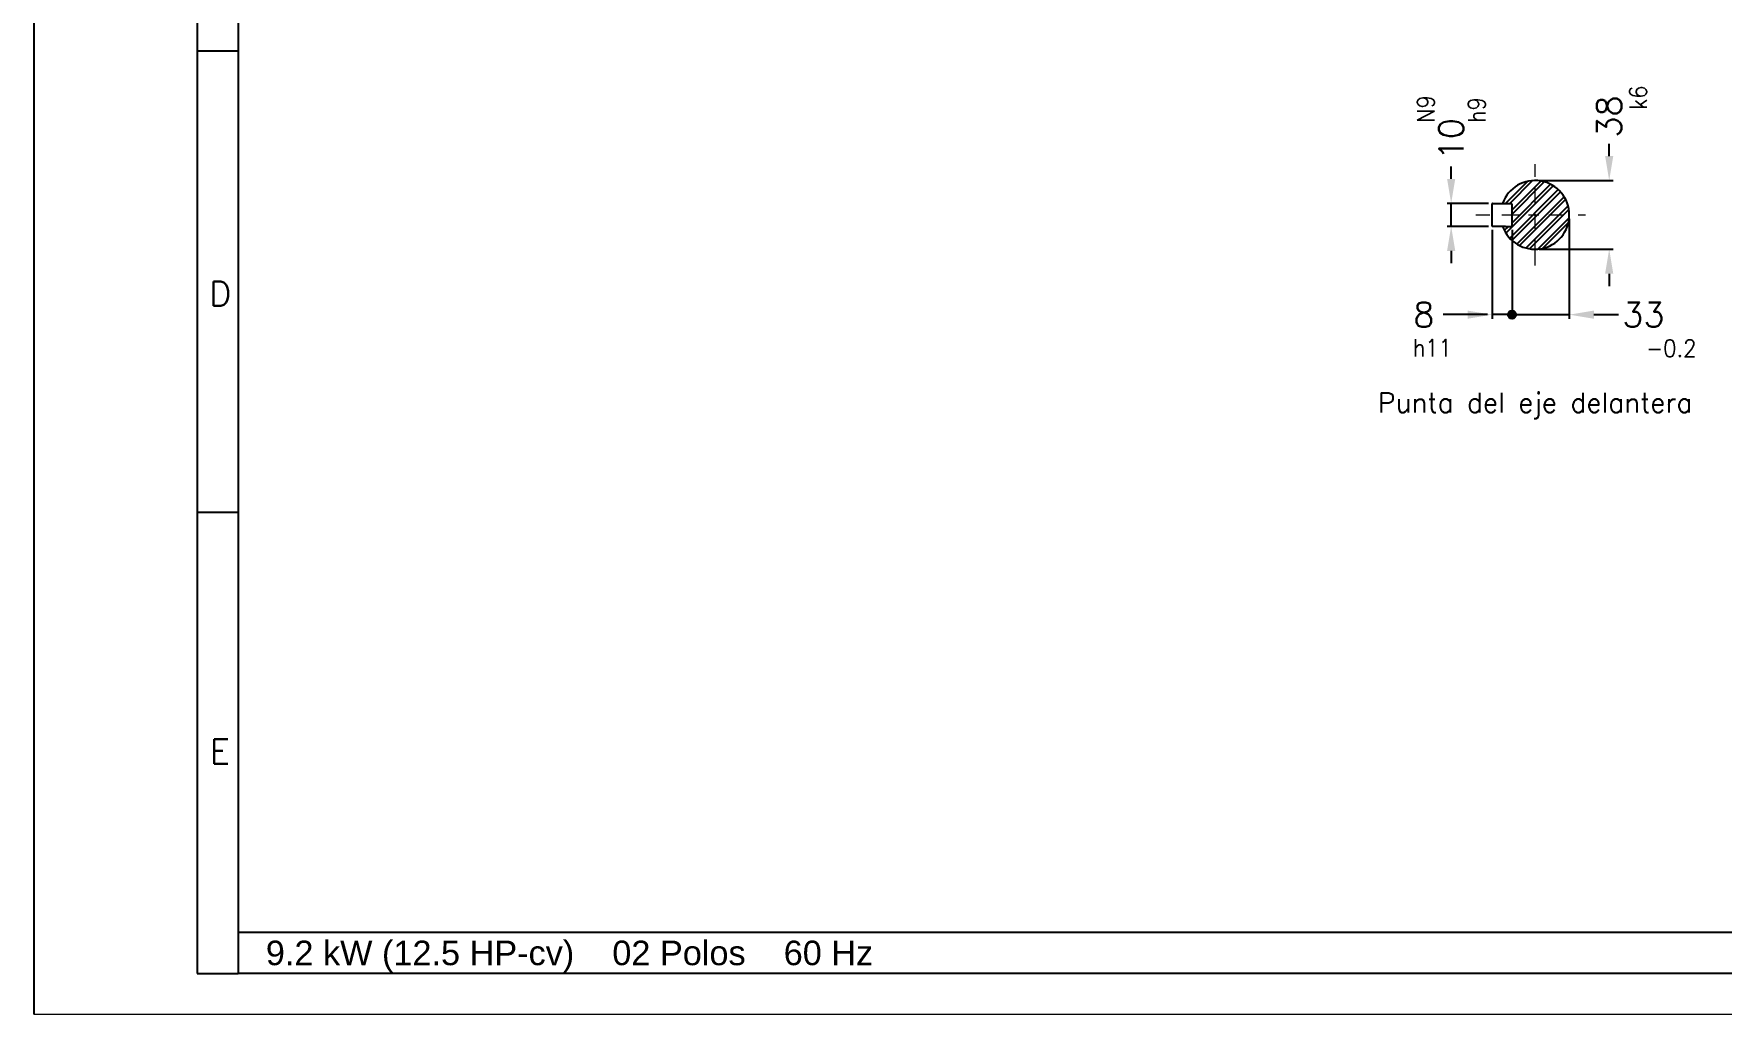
# Model space of a CAD drawing. Header units: millimetres. Extents: x -420 to 0, y 0 to 297.
# Drawn here: x -420 to -213.6, y 0 to 119.9 of the extents above; entities that cross this region are included whole.
import ezdxf
from ezdxf.enums import TextEntityAlignment as Align

# ---------------------------------------------------------------- set-up
doc = ezdxf.new("R2010")
doc.units = ezdxf.units.MM
doc.header["$MEASUREMENT"] = 0
doc.linetypes.add('DASHDOT', pattern=[25.4, 12.7, -6.35, 0, -6.35])
for name, color, linetype, lineweight in [('CC', 3, 'Continuous', 25), ('FORMATO', 7, 'Continuous', 18), ('LC', 2, 'DASHDOT', 13)]:
    doc.layers.add(name, color=color, linetype=linetype, lineweight=lineweight)
doc.layers.add('COTAS', color=1, linetype='Continuous')
doc.layers.add('LEGENDA', color=7, linetype='Continuous')
doc.styles.add('ARIAL_UNICODE', font='ARIALUNI.TTF', dxfattribs={"height": 1.7})
doc.styles.add('ROMANS', font='romans.shx', dxfattribs={"height": 2.5})

# ---------------------------------------------------------------- blocks, each defined once
blk = doc.blocks.new('FORMATOWEGA3PMS')
at = {"layer": 'LEGENDA'}
for p, q in [((-420, 297), (-420, 0)), ((-400, 287), (-400, 5)), ((-400, 117.8), (-395, 117.8)), ((-400, 61.4), (-395, 61.4)), ((-400, 5), (-395, 5))]:
    blk.add_line(p, q, dxfattribs=at)
at = {"layer": 'LEGENDA', "color": 6}
for p in [(-395, 287), (-5, 5)]:
    blk.add_line(p, (-395, 5), dxfattribs=at)
at = {"layer": 'LEGENDA', "lineweight": 0}
blk.add_line((-420, 0), (0, 0), dxfattribs=at)
at = {"layer": 'LEGENDA', "char_height": 3, "width": 2.6068, "attachment_point": 1, "style": 'ROMANS'}
for s, insert in [('D', (-398.53, 89.62)), ('E', (-398.43, 33.63))]:
    blk.add_mtext(s, dxfattribs=dict(at, insert=insert))
blk = doc.blocks.new('LinhaPotenciaME')
at = {"color": 7}
blk.add_line((-185, 10), (-395, 10), dxfattribs=at)
at = {"layer": 'COTAS', "style": 'ARIAL_UNICODE'}
for tag, p in [('LINHA_POTENCIA', (-391.61, 7.5)), ('LETRAPOT', (-189.4, 7.5))]:
    blk.add_attdef(tag, text='', height=3, dxfattribs=at).set_placement(p, align=Align.MIDDLE_LEFT)
blk = doc.blocks.new('CORTED')
at = {"layer": 'COTAS'}
h = blk.add_hatch(color=256, dxfattribs=at)
h.paths.add_polyline_path([(210.02, 369.52, 0.414213), (209.52, 369.02), (210.02, 369.02)])
h.paths.add_polyline_path([(210.02, 369.52), (210.02, 369.02), (210.52, 369.02, 0.414214)])
h.paths.add_polyline_path([(210.52, 369.02), (210.02, 369.02), (210.02, 368.52, 0.414214)])
h.paths.add_polyline_path([(210.02, 369.02), (209.52, 369.02, 0.414213), (210.02, 368.52)])
at = {"layer": 'CC', "color": 7}
for p, q in [((209.2, 382.62), (211.9, 385.32)), ((209.27, 378.97), (215.06, 384.77)), ((209.73, 382.62), (212.52, 385.41)), ((209.73, 378.37), (215.66, 384.31)), ((210.02, 381.84), (213.53, 385.36)), ((210.02, 381.31), (213.96, 385.26)), ((210.02, 380.25), (214.73, 384.96)), ((210.02, 378.13), (215.93, 384.04)), ((210.6, 377.65), (216.38, 383.44)), ((210.94, 377.46), (216.57, 383.1)), ((211.71, 377.17), (216.87, 382.33)), ((212.14, 377.07), (216.96, 381.89)), ((209.07, 379.31), (209.58, 379.82)), ((213.16, 377.03), (217, 380.87)), ((213.79, 377.14), (216.9, 380.24))]:
    blk.add_line(p, q, dxfattribs=at)
at = {"layer": 'CC', "linetype": 'Continuous'}
for p, q in [((207.57, 379.89), (207.57, 382.55)), ((207.64, 382.62), (209.15, 382.62)), ((209.23, 382.62), (209.93, 382.62)), ((210.02, 379.91), (210.02, 382.53)), ((209.15, 379.82), (207.64, 379.82)), ((209.23, 379.82), (209.93, 379.82))]:
    blk.add_line(p, q, dxfattribs=at)
for centre, radius, start, end in [((212.82, 381.22), 4.2, 199.4712, 160.5288), ((207.64, 382.55), 0.07, 90, 180), ((209.93, 382.53), 0.0875, 0, 90), ((207.64, 379.89), 0.07, 180, 270), ((209.93, 379.91), 0.0875, 270, 0)]:
    blk.add_arc(centre, radius, start, end, dxfattribs=at)
for points, knots in [([(208.86, 382.62), (208.94, 382.62), (209.06, 382.62), (209.18, 382.62), (209.23, 382.62)], [0, 0, 0, 0, 0.640078, 1, 1, 1, 1]), ([(209.23, 379.82), (209.18, 379.82), (209.06, 379.82), (208.94, 379.82), (208.86, 379.82)], [0, 0, 0, 0, 0.359922, 1, 1, 1, 1])]:
    blk.add_open_spline(points, degree=3, knots=knots, dxfattribs=at)
at = {"layer": 'COTAS'}
for p, q in [((221.9, 388.42), (221.9, 389.92)), ((202.57, 385.62), (202.57, 387.12)), ((213.32, 385.42), (222.4, 385.42)), ((207.14, 382.62), (202.07, 382.62)), ((202.57, 379.82), (202.57, 382.62)), ((207.14, 379.82), (202.07, 379.82)), ((217.02, 380.72), (217.02, 368.52)), ((207.57, 379.41), (207.57, 368.52)), ((210.02, 379.41), (210.02, 368.52)), ((210.02, 379.41), (210.02, 368.52)), ((202.57, 376.82), (202.57, 375.32)), ((213.32, 377.02), (222.4, 377.02)), ((221.9, 374.02), (221.9, 372.52)), ((204.57, 369.02), (201.57, 369.02)), ((207.02, 369.02), (204.02, 369.02)), ((210.02, 369.02), (207.57, 369.02)), ((210.02, 369.02), (217.02, 369.02)), ((213.02, 369.02), (216.02, 369.02)), ((220.02, 369.02), (223.02, 369.02))]:
    blk.add_line(p, q, dxfattribs=at)
blk.add_circle((210.02, 369.02), 0.5, dxfattribs=at)
for points in [[(221.4, 388.42), (222.4, 388.42), (221.9, 385.42)], [(202.07, 385.62), (203.07, 385.62), (202.57, 382.62)], [(202.07, 376.82), (203.07, 376.82), (202.57, 379.82)], [(221.4, 374.02), (222.4, 374.02), (221.9, 377.02)], [(204.57, 369.52), (204.57, 368.52), (207.57, 369.02)], [(220.02, 369.52), (220.02, 368.52), (217.02, 369.02)]]:
    blk.add_solid(points, dxfattribs=at)
at = {"layer": 'LC'}
for p, q in [((212.82, 387.42), (212.82, 385.89)), ((212.82, 384.54), (212.82, 382.64)), ((205.57, 381.22), (207.3, 381.22)), ((208.78, 381.22), (210.96, 381.22)), ((212.04, 381.22), (213.29, 381.22)), ((212.82, 381.33), (212.82, 379.52)), ((214.53, 381.22), (216.36, 381.22)), ((218.12, 381.22), (219.02, 381.22)), ((212.82, 378.18), (212.82, 375.02))]:
    blk.add_line(p, q, dxfattribs=at)

msp = doc.modelspace()

# ---------------------------------------------------------------- block references
msp.add_blockref('CORTED', (-449.19, -283.47))
ref = msp.add_blockref('LinhaPotenciaME', (0, 0))
ref.add_attrib('LINHA_POTENCIA', '9.2 kW\xa0(12.5 HP-cv)\xa0\xa0\xa0\xa002\xa0Polos\xa0\xa0\xa0\xa060 Hz', dxfattribs={"layer": 'COTAS', "height": 3, "style": 'ARIAL_UNICODE'}).set_placement((-391.61, 7.5), align=Align.MIDDLE_LEFT)
at = {"layer": 'FORMATO'}
msp.add_blockref('FORMATOWEGA3PMS', (0, 0), dxfattribs=at)

# ---------------------------------------------------------------- texts
at = {"layer": 'COTAS', "style": 'ROMANS', "width": 0.9}
for s, p in [('N9', (-249.72, 108.99)), ('h9', (-243.49, 108.99)), ('k6', (-223.74, 110.58))]:
    msp.add_text(s, height=2.1, rotation=90, dxfattribs=at).set_placement(p, align=Align.MIDDLE_LEFT)
at = {"layer": 'COTAS', "style": 'ROMANS'}
for s, p in [('38', (-227.29, 107.21)), ('10', (-246.62, 104.44))]:
    msp.add_text(s, height=3, rotation=90, dxfattribs=at).set_placement(p, align=Align.MIDDLE_LEFT)
msp.add_text('8', height=3, dxfattribs=at).set_placement((-248.68, 85.55), align=Align.MIDDLE_RIGHT)
msp.add_text('33', height=3, dxfattribs=at).set_placement((-225.67, 85.55), align=Align.MIDDLE_LEFT)
at = {"layer": 'COTAS', "style": 'ROMANS', "width": 0.9}
msp.add_text('h11', height=2.1, dxfattribs=at).set_placement((-246.54, 81.5), align=Align.MIDDLE_RIGHT)
msp.add_text('-0.2', height=2.1, dxfattribs=at).set_placement((-222.78, 81.44), align=Align.MIDDLE_LEFT)
at = {"layer": 'COTAS', "style": 'ROMANS'}
msp.add_text('Punta del eje delantera', height=2.4, dxfattribs=at).set_placement((-236.36, 73.6), align=Align.CENTER)

doc.saveas('drawing.dxf')
